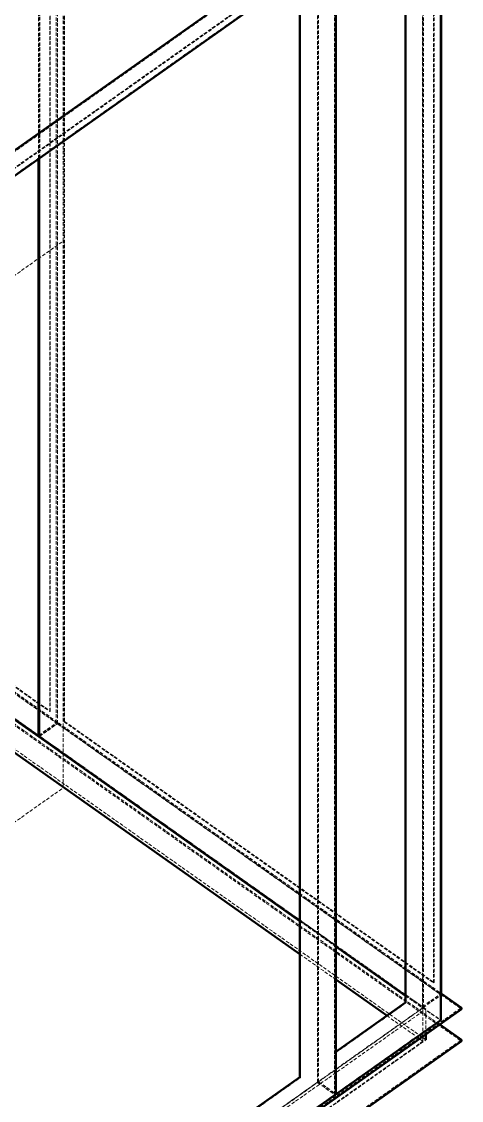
# Model space of a CAD drawing. Header units: millimetres. Extents: x 909 to 14018, y 345 to 10005.
# Drawn here: x 4155 to 4641, y 2032 to 3225 of the extents above; entities that cross this region are included whole.
import ezdxf

# ---------------------------------------------------------------- set-up
doc = ezdxf.new("R2010")
doc.units = ezdxf.units.MM
doc.linetypes.add('Hidden', pattern=[15, 5, -3, 5, -2])
for name, color, linetype, lineweight in [('Default', 7, 'Continuous', 50), ('Edges', 7, 'Hidden', 15), ('HiddenEdges', 2, 'Hidden', 15), ('HiddenSilhouettes', 2, 'Hidden', 15), ('HiddenWires', 7, 'Hidden', 15), ('Silhouettes', 7, 'Continuous', 50), ('Wires', 7, 'Hidden', 15)]:
    doc.layers.add(name, color=color, linetype=linetype, lineweight=lineweight)

# ---------------------------------------------------------------- blocks, each defined once
blk = doc.blocks.new('Isometric')
at = {"layer": 'Edges'}
for points in [[(1387.2, -383.7), (2193.3, 186.3)], [(1713, -944.1), (2141.3, -1246.9)], [(2194.2, -1283.5), (2296.8, -1356.1)], [(2194.2, -1284.3), (2296.8, -1356.9)], [(2296.8, -1367.7), (2297.7, -1368.3)], [(2194.2, -1466.7), (2322.8, -1375.7)], [(2322.8, -1375.7), (2348, -1393.5)], [(2194.2, -1502.3), (2348, -1393.5)], [(555.1, -2675.7), (2327.1, -1422.7)], [(2141.3, -1477.7), (2142.1, -1478.3)], [(2167.3, -1485.7), (2192.5, -1503.5)], [(1388.1, -2072.3), (2192.5, -1503.5)]]:
    blk.add_lwpolyline(points, dxfattribs=at)
for points in [[(2348, -1393.5, 0), (2348, 294.8, 0)], [(2322.8, -1375.7, 0), (2322.8, 277, 0)], [(2297.7, -1368.3, 0), (2297.7, 259.2, 0)], [(2192.5, -1503.5, 0), (2192.5, 184.8, 0)], [(2193.3, -1503.7, 0), (2193.3, 186.3, 0)], [(2167.3, -1485.7, 0), (2167.3, 167, 0)], [(2142.1, -1478.3, 0), (2142.1, 149.2, 0)], [(1758, -975.1, 0), (1758, -122.4, 0)], [(1757.2, -975.3, 0), (1757.2, -933.2, 0)], [(1713, -943.2, 0), (1756.3, -973.9, 0)], [(1758, -975.1, 0), (2141.3, -1246.1, 0)], [(555.1, -2665.3, 0), (2379.4, -1375.3, 0)], [(2194.2, -1441.5, 0), (2297.7, -1368.3, 0)], [(555.1, -2712.7, 0), (2379.4, -1422.7, 0)], [(1388.1, -2011.5, 0), (2142.1, -1478.3, 0)], [(1388.1, -2036.7, 0), (2167.3, -1485.7, 0)]]:
    blk.add_polyline3d(points, dxfattribs=at)
at = {"layer": 'HiddenEdges'}
for points in [[(-406.6, 592.6), (2379.4, -1377.4)], [(-432.7, 574.1), (2327.1, -1377.4)], [(-406.6, 545.2), (2379.4, -1424.8)], [(1387.2, -372.9), (2141.3, 160.3)], [(1204.2, -546.3), (1784, -956.3)], [(1214, -543.8), (1772.6, -938.8)], [(1178.2, -565.6), (1758, -975.6)], [(1793.8, -953.8), (1794.6, -953.2)], [(1793.8, -953.8), (2338.3, -1338.8)], [(1784, -956.3), (2349.7, -1356.3)], [(1784, -956.7), (2348, -1355.5)], [(1758, -975.6), (2323.7, -1375.6)], [(2296.8, -1356.9), (2322.8, -1375.3)], [(555.1, -2674.8), (2322.8, -1424.8)], [(2169, -1484.5), (2194.2, -1466.7)], [(1361.2, -2055.3), (2167.3, -1485.3)]]:
    blk.add_lwpolyline(points, dxfattribs=at)
for points in [[(1784, -956.3, 0), (1784, 733.7, 0)], [(1773.4, -938.2, 0), (1773.4, 730.6, 0)], [(1784, -956.7, 0), (1784, 731.6, 0)], [(1758, -122.4, 0), (1758, 713.2, 0)], [(1793.8, -953.8, 0), (1793.8, 715, 0)], [(2339.1, -1338.2, 0), (2339.1, 330.6, 0)], [(2167.3, -1485.3, 0), (2167.3, 204.7, 0)], [(2193.3, -1440.9, 0), (2193.3, 197.1, 0)], [(1204.2, -546.7, 0), (1782.3, -955.5, 0)], [(1758, -975.1, 0), (1784, -956.7, 0)], [(2141.3, -1246.1, 0), (2194.2, -1283.5, 0)], [(2141.3, -1246.9, 0), (2194.2, -1284.3, 0)], [(2296.8, -1356.1, 0), (2322, -1373.9, 0)], [(2322.8, -1376.2, 0), (2322.8, -1357.4, 0)], [(2322.8, -1375.3, 0), (2348.9, -1393.7, 0)], [(2194.2, -1441.5, 0), (2194.2, -1441.5, 0)]]:
    blk.add_polyline3d(points, dxfattribs=at)
at = {"layer": 'HiddenSilhouettes'}
for points in [[(-406.6, 594.7), (2349.7, -1354.3)], [(555.1, -936.2), (2322.8, 313.8)], [(1362.9, -366.2), (2167.3, 202.6)], [(1214.8, -543.2), (1773.4, -938.2)], [(1772.6, -938.8), (1773.4, -938.2)], [(1794.6, -953.2), (2339.1, -1338.2)], [(1756.3, -973.9), (1782.3, -955.5)], [(1757.2, -975.3), (1784, -956.3)], [(1757.2, -976.2), (1758, -975.6)], [(2338.3, -1338.8), (2339.1, -1338.2)], [(2296.8, -1357.8), (2322.8, -1376.2)], [(2322, -1373.9), (2348, -1355.5)], [(555.1, -2625.3), (2322.8, -1375.3)], [(555.1, -2630.4), (2327.1, -1377.4)], [(2269.4, -1387), (2322.8, -1424.8)], [(2193.3, -1440.9), (2194.2, -1440.3)], [(2193.3, -1440.9), (2194.2, -1441.5)], [(2167.3, -1485.3), (2192.5, -1503.1)], [(2169, -1484.5), (2194.2, -1502.3)]]:
    blk.add_lwpolyline(points, dxfattribs=at)
for points in [[(1782.3, -955.5, 0), (1782.3, 732.8, 0)], [(1772.6, -938.8, 0), (1772.6, 730, 0)], [(1756.3, -123.6, 0), (1756.3, 713.4, 0)], [(1794.6, -953.2, 0), (1794.6, 715.6, 0)], [(1757.2, -123, 0), (1757.2, 678.7, 0)], [(-406.6, 547.3, 0), (2347.4, -1400.1, 0)], [(-432.7, 528.8, 0), (2327.1, -1422.7, 0)], [(2338.3, -1338.8, 0), (2338.3, 330, 0)], [(2322, -1373.9, 0), (2322, 314.4, 0)], [(2323.7, -1375.6, 0), (2323.7, 314.1, 0)], [(2169, -1484.5, 0), (2169, 203.8, 0)], [(1388.1, -373.5, 0), (2142.1, 159.7, 0)], [(1758, -975.6, 0), (1758, -933.2, 0)], [(2141.3, -1247.8, 0), (2194.2, -1285.2, 0)], [(2141.3, -1296.4, 0), (2194.2, -1333.8, 0)], [(2322.8, -1375.3, 0), (2348.9, -1356.9, 0)], [(2322.8, -1424.8, 0), (2322.8, -1375.3, 0)], [(2322.8, -1376.2, 0), (2323.7, -1375.6, 0)], [(2327.1, -1414.4, 0), (2327.1, -1377.4, 0)], [(2194.2, -1441.5, 0), (2194.2, -1441.5, 0)]]:
    blk.add_polyline3d(points, dxfattribs=at)
at = {"layer": 'HiddenWires'}
blk.add_polyline3d([(1792.5, -98, 0), (1792.5, 561, 0)], dxfattribs=at)
at = {"layer": 'Silhouettes'}
for points in [[(1713, -944.9), (1757.2, -976.2)], [(1713, -993.6), (2141.3, -1296.4)], [(2194.2, -1285.2), (2296.8, -1357.8)], [(2194.2, -1333.8), (2269.4, -1387)], [(2194.2, -1440.3), (2296.8, -1367.7)], [(2348.9, -1356.9), (2349.7, -1356.3)], [(2349.7, -1354.3), (2379.4, -1375.3)], [(555.1, -2667.4), (2379.4, -1377.4)], [(2193.3, -1503.7), (2348.9, -1393.7)], [(2347.4, -1400.1), (2379.4, -1422.7)], [(555.1, -2714.8), (2379.4, -1424.8)], [(1387.2, -2073.7), (2193.3, -1503.7)], [(2192.5, -1503.1), (2193.3, -1503.7)]]:
    blk.add_lwpolyline(points, dxfattribs=at)
for points in [[(2349.7, -1356.3, 0), (2349.7, 333.7, 0)], [(2348.9, -1393.7, 0), (2348.9, 296.3, 0)], [(2296.8, -1367.7, 0), (2296.8, 258.6, 0)], [(1361.2, -365.3, 0), (2167.3, 204.7, 0)], [(1388.1, -384, 0), (2192.5, 184.8, 0)], [(2194.2, -1502.3, 0), (2194.2, 186, 0)], [(2141.3, -1477.7, 0), (2141.3, 148.6, 0)], [(1756.3, -973.9, 0), (1756.3, -123.6, 0)], [(1757.2, -976.2, 0), (1757.2, -123, 0)], [(1757.2, -975.3, 0), (1784.6, -994.7, 0)], [(1757.2, -976.2, 0), (2141.3, -1247.8, 0)], [(2379.4, -1377.4, 0), (2379.4, -1375.3, 0)], [(2327.1, -1422.7, 0), (2327.1, -1414.4, 0)], [(2379.4, -1424.8, 0), (2379.4, -1422.7, 0)], [(1388.1, -2010.3, 0), (2141.3, -1477.7, 0)]]:
    blk.add_polyline3d(points, dxfattribs=at)
at = {"layer": 'Wires'}
blk.add_lwpolyline([(1388.1, -531.1), (1792.5, -245.1)], dxfattribs=at)
for points in [[(1792.5, -245.1, 0), (1792.5, -98, 0)], [(1792.5, -1051.2, 0), (1792.5, -245.1, 0)], [(1388.1, -1337.2, 0), (1792.5, -1051.2, 0)]]:
    blk.add_polyline3d(points, dxfattribs=at)

msp = doc.modelspace()

# ---------------------------------------------------------------- block references
at = {"layer": 'Default', "xscale": 0.75, "yscale": 0.75, "zscale": 0.75}
msp.add_blockref('Isometric', (2856.5, 3166), dxfattribs=at)

doc.saveas('drawing.dxf')
